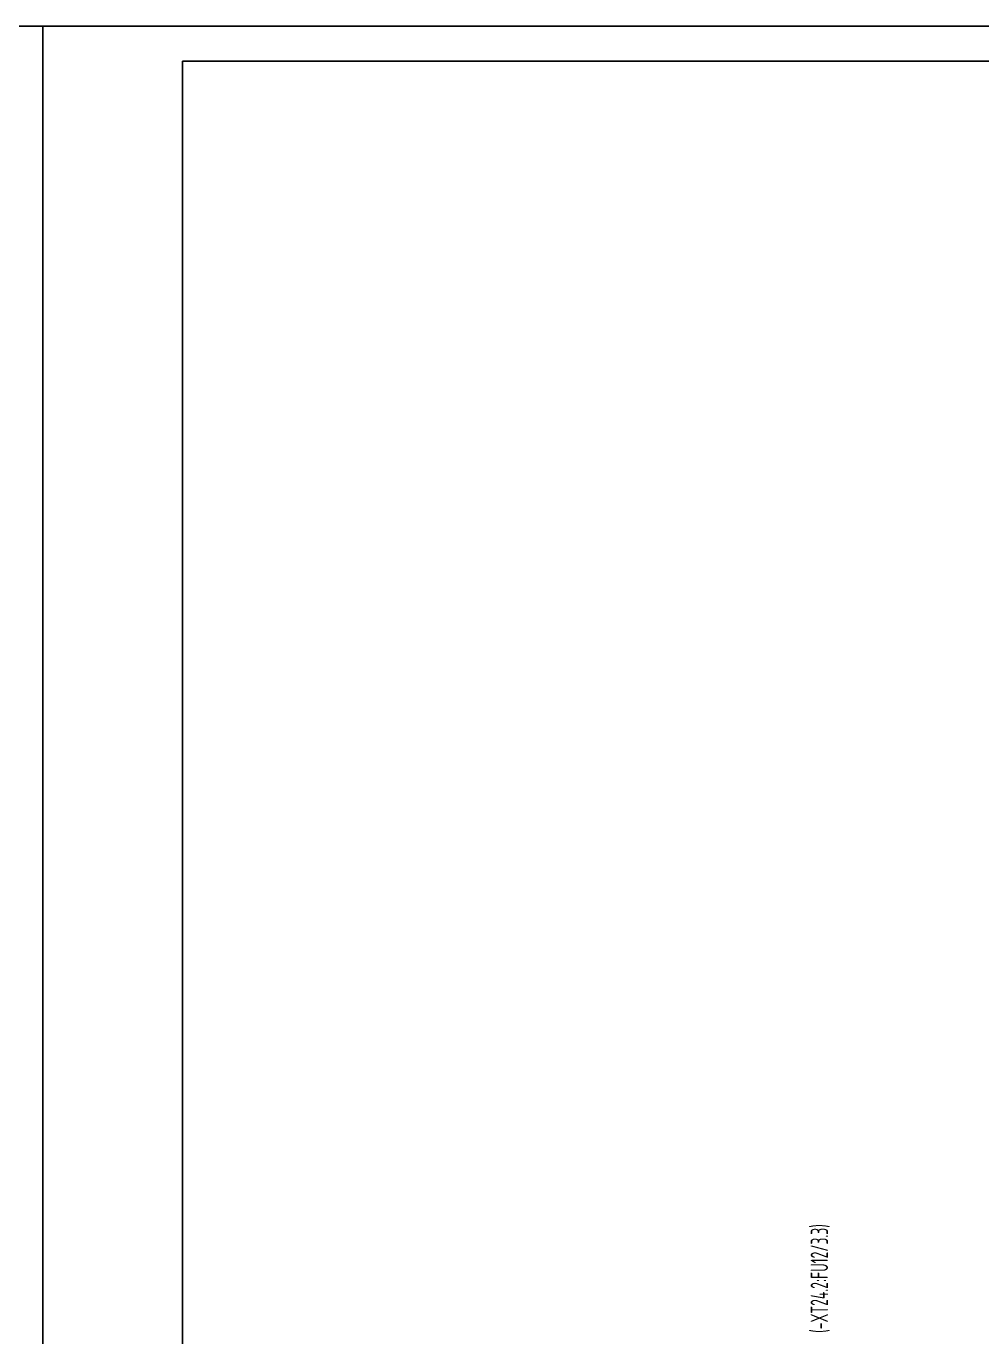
# Model space of a CAD drawing. Header units: millimetres. Extents: x 613 to 19799, y 1373 to 4314.
# Drawn here: x 10193.6 to 10330.4, y 1698.8 to 1886.4 of the extents above; entities that cross this region are included whole.
import ezdxf

# ---------------------------------------------------------------- set-up
doc = ezdxf.new("R2010")
doc.units = ezdxf.units.MM
doc.layers.add('Временный', color=6, linetype='Continuous')
doc.styles.add('GOSTA-2.5-1', font='GOST_AU.ttf', dxfattribs={"width": 0.9, "height": 2.5})

msp = doc.modelspace()

# ---------------------------------------------------------------- linework, layer by layer
for p, q in [((9602, 1886.39), (10196, 1886.39)), ((10196, 1886.39), (10196, 1466.39)), ((10196, 1886.39), (10790, 1886.39)), ((10216, 1881.39), (10785, 1881.39)), ((10216, 1471.39), (10216, 1881.39))]:
    msp.add_line(p, q)

# ---------------------------------------------------------------- texts
at = {"layer": 'Временный', "style": 'GOSTA-2.5-1', "width": 0.7}
msp.add_text('(-XT24.2:FU12/3.3)', height=2.5, rotation=90, dxfattribs=at).set_placement((10308.4, 1699.36))

doc.saveas('drawing.dxf')
